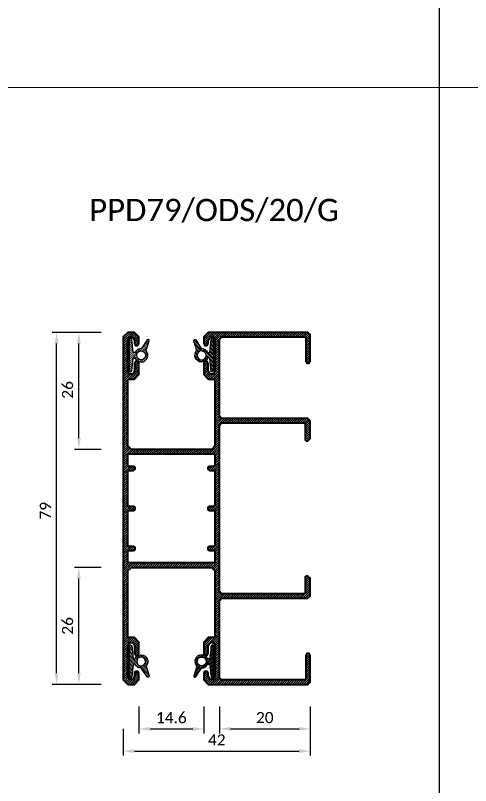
# Model space of a CAD drawing. Header units: millimetres. Extents: x 0 to 7790, y 0 to 17467.
# Drawn here: x 249.8 to 352.1, y 15013.8 to 15186.9 of the extents above; entities that cross this region are included whole.
import ezdxf

# ---------------------------------------------------------------- set-up
doc = ezdxf.new("R2010")
doc.units = ezdxf.units.MM
doc.header["$PDMODE"] = 35
doc.layers.get('0').update_dxf_attribs({"lineweight": 15})
for name, color, linetype, lineweight in [('_MB_kreskowanie_profile_0.09', 7, 'Continuous', 9), ('_MB_kreskowanie_uszczelki_0.09', 252, 'Continuous', 9), ('_MB_profile_0.25', 7, 'Continuous', 25), ('_MB_ramka_0.15', 124, 'Continuous', 15), ('_MB_solid', 7, 'Continuous', 9), ('_MB_tekst_0.25', 40, 'Continuous', 25), ('_MB_uszczelki_0.15', 140, 'Continuous', 15), ('_MB_wymiar_detal_0.09', 94, 'Continuous', 9)]:
    doc.layers.add(name, color=color, linetype=linetype, lineweight=lineweight)
doc.styles.add('_MB_Calibri_Light_2.5', font='calibril.ttf', dxfattribs={"height": 2.5})
doc.dimstyles.new('_MB_detal', dxfattribs={"dimscale": 10, "dimtxt": 2.5, "dimasz": 2.5, "dimexe": 1, "dimexo": 1, "dimgap": 1.25, "dimtad": 1, "dimdsep": 46, "dimtxsty": '_MB_Calibri_Light_2.5', "dimcen": -2.5, "dimclrd": 256, "dimclre": 256, "dimclrt": 40, "dimazin": 0, "dimtfac": 0.2, "dimtmove": 1, "dimatfit": 1, "dimfxl": 5, "dimfxlon": 1, "dimtolj": 1, "dimlwd": -1, "dimlwe": -1, "dimarcsym": 0})

# ---------------------------------------------------------------- blocks, each defined once
blk = doc.blocks.new('*D642')
at = {"layer": '_MB_wymiar_detal_0.09', "transparency": 16777216}
for p, q in [((264.08, 15115.68), (258.08, 15115.68)), ((259.08, 15039.08), (259.08, 15113.18)), ((264.08, 15036.58), (258.08, 15036.58))]:
    blk.add_line(p, q, dxfattribs=at)
for points in [[(258.66, 15113.18), (259.5, 15113.18), (259.08, 15115.68)], [(258.66, 15039.08), (259.5, 15039.08), (259.08, 15036.58)]]:
    blk.add_solid(points, dxfattribs=at)
at = {"layer": 'Defpoints', "color": 0, "transparency": 16777216}
for p in [(259.08, 15115.68), (275.08, 15115.68), (275.08, 15036.58)]:
    blk.add_point(p, dxfattribs=at)
at = {"layer": '_MB_wymiar_detal_0.09', "color": 40, "transparency": 16777216, "insert": (256.55, 15075.61), "char_height": 2.5, "attachment_point": 5, "rotation": 90, "style": '_MB_Calibri_Light_2.5'}
blk.add_mtext('79', dxfattribs=at)
blk = doc.blocks.new('*D643')
at = {"layer": '_MB_wymiar_detal_0.09', "transparency": 16777216}
for p, q in [((277.58, 15031.58), (277.58, 15025.58)), ((292.18, 15031.58), (292.18, 15025.58)), ((280.08, 15026.58), (289.68, 15026.58))]:
    blk.add_line(p, q, dxfattribs=at)
for points in [[(280.08, 15027), (280.08, 15026.16), (277.58, 15026.58)], [(289.68, 15027), (289.68, 15026.16), (292.18, 15026.58)]]:
    blk.add_solid(points, dxfattribs=at)
at = {"layer": 'Defpoints', "color": 0, "transparency": 16777216}
for p in [(277.58, 15037.58), (292.18, 15037.58), (292.18, 15026.58)]:
    blk.add_point(p, dxfattribs=at)
at = {"layer": '_MB_wymiar_detal_0.09', "color": 40, "transparency": 16777216, "insert": (284.88, 15029.1), "char_height": 2.5, "attachment_point": 5, "style": '_MB_Calibri_Light_2.5'}
blk.add_mtext('14.6', dxfattribs=at)
blk = doc.blocks.new('*D644')
at = {"layer": '_MB_wymiar_detal_0.09', "transparency": 16777216}
for p, q in [((274.08, 15026.58), (274.08, 15020.58)), ((316.08, 15026.58), (316.08, 15020.58)), ((276.58, 15021.58), (313.58, 15021.58))]:
    blk.add_line(p, q, dxfattribs=at)
for points in [[(276.58, 15022), (276.58, 15021.16), (274.08, 15021.58)], [(313.58, 15022), (313.58, 15021.16), (316.08, 15021.58)]]:
    blk.add_solid(points, dxfattribs=at)
at = {"layer": 'Defpoints', "color": 0, "transparency": 16777216}
for p in [(274.08, 15037.58), (316.08, 15037.08), (316.08, 15021.58)]:
    blk.add_point(p, dxfattribs=at)
at = {"layer": '_MB_wymiar_detal_0.09', "color": 40, "transparency": 16777216, "insert": (295.08, 15024.1), "char_height": 2.5, "attachment_point": 5, "style": '_MB_Calibri_Light_2.5'}
blk.add_mtext('42', dxfattribs=at)
blk = doc.blocks.new('*D645')
at = {"layer": '_MB_wymiar_detal_0.09', "transparency": 16777216}
for p, q in [((295.68, 15031.58), (295.68, 15025.58)), ((316.08, 15031.58), (316.08, 15025.58)), ((298.18, 15026.58), (313.58, 15026.58))]:
    blk.add_line(p, q, dxfattribs=at)
for points in [[(298.18, 15027), (298.18, 15026.16), (295.68, 15026.58)], [(313.58, 15027), (313.58, 15026.16), (316.08, 15026.58)]]:
    blk.add_solid(points, dxfattribs=at)
at = {"layer": 'Defpoints', "color": 0, "transparency": 16777216}
for p in [(295.68, 15038.57), (316.08, 15037.78), (316.08, 15026.58)]:
    blk.add_point(p, dxfattribs=at)
at = {"layer": '_MB_wymiar_detal_0.09', "color": 40, "transparency": 16777216, "insert": (305.88, 15029.11), "char_height": 2.5, "attachment_point": 5, "style": '_MB_Calibri_Light_2.5'}
blk.add_mtext('20', dxfattribs=at)
blk = doc.blocks.new('*D646')
at = {"layer": '_MB_wymiar_detal_0.09', "transparency": 16777216}
for p, q in [((269.08, 15115.68), (263.08, 15115.68)), ((264.08, 15091.88), (264.08, 15113.18)), ((269.08, 15089.38), (263.08, 15089.38))]:
    blk.add_line(p, q, dxfattribs=at)
for points in [[(263.66, 15113.18), (264.5, 15113.18), (264.08, 15115.68)], [(263.66, 15091.88), (264.5, 15091.88), (264.08, 15089.38)]]:
    blk.add_solid(points, dxfattribs=at)
at = {"layer": 'Defpoints', "color": 0, "transparency": 16777216}
for p in [(264.08, 15115.68), (275.53, 15115.68), (276.13, 15089.38)]:
    blk.add_point(p, dxfattribs=at)
at = {"layer": '_MB_wymiar_detal_0.09', "color": 40, "transparency": 16777216, "insert": (261.55, 15102.76), "char_height": 2.5, "attachment_point": 5, "rotation": 90, "style": '_MB_Calibri_Light_2.5'}
blk.add_mtext('26', dxfattribs=at)
blk = doc.blocks.new('*D647')
at = {"layer": '_MB_wymiar_detal_0.09', "transparency": 16777216}
for p, q in [((269.08, 15062.88), (263.08, 15062.88)), ((264.08, 15039.08), (264.08, 15060.38)), ((269.08, 15036.58), (263.08, 15036.58))]:
    blk.add_line(p, q, dxfattribs=at)
for points in [[(263.66, 15060.38), (264.5, 15060.38), (264.08, 15062.88)], [(263.66, 15039.08), (264.5, 15039.08), (264.08, 15036.58)]]:
    blk.add_solid(points, dxfattribs=at)
at = {"layer": 'Defpoints', "color": 0, "transparency": 16777216}
for p in [(264.08, 15062.88), (275.88, 15062.88), (275.08, 15036.58)]:
    blk.add_point(p, dxfattribs=at)
at = {"layer": '_MB_wymiar_detal_0.09', "color": 40, "transparency": 16777216, "insert": (261.55, 15049.73), "char_height": 2.5, "attachment_point": 5, "rotation": 90, "style": '_MB_Calibri_Light_2.5'}
blk.add_mtext('26', dxfattribs=at)
blk = doc.blocks.new("-U1'PR")
at = {"layer": '_MB_kreskowanie_uszczelki_0.09', "transparency": 33554687}
h = blk.add_hatch(dxfattribs=at)
h.set_pattern_fill('DOTS', color=256, scale=0.2, angle=-45, style=0)
h.set_pattern_definition([(315, (-5304.15352, -16174.49385), (0.3367596045, 0.1122532015), [0, -0.3175])])
h.paths.add_polyline_path([(3.4, 0), (3.65, 0.25), (3.65, 0.34), (3.43, 0.59), (0.59, 0.89), (0.5, 0.99), (0.5, 1.26), (0.56, 1.35, 1.144878), (-1.09, 3.83), (-1.19, 3.8), (-3.33, 4.48, 0.876976), (-3.54, 4.03), (-1.65, 2.82), (-1.6, 2.74, 0.293638), (-0.76, 1.35), (-0.7, 1.26), (-0.7, 0.99), (-0.79, 0.89), (-3.63, 0.59), (-3.85, 0.34), (-3.85, 0.25), (-3.6, 0)])
h.paths.add_polyline_path([(-0.1, 3.7, -1), (-0.1, 1.7, -1)], flags=16)
at = {"layer": '_MB_uszczelki_0.15'}
blk.add_lwpolyline([(0.5, 1.26), (0.56, 1.35, 1.144878), (-1.09, 3.83), (-1.19, 3.8), (-3.33, 4.48, 0.876976), (-3.54, 4.03), (-1.65, 2.82), (-1.6, 2.74, 0.293638), (-0.76, 1.35), (-0.7, 1.26), (-0.7, 0.99), (-0.79, 0.89), (-3.63, 0.59), (-3.85, 0.34), (-3.85, 0.25), (-3.6, 0), (3.4, 0), (3.65, 0.25), (3.65, 0.34), (3.43, 0.59), (0.59, 0.89), (0.5, 0.99)], format="xyb", close=True, dxfattribs=at)
blk.add_circle((-0.1, 2.7), 1, dxfattribs=at)
blk = doc.blocks.new("-PPD79'ODS'20")
at = {"layer": '_MB_kreskowanie_profile_0.09', "transparency": 33554687}
h = blk.add_hatch(dxfattribs=at)
h.set_pattern_fill('JIS_WOOD', color=256, scale=0.5)
h.paths.add_polyline_path([(0, 19.7), (-0.5, 20.2), (-8.5, 20.2), (-19.9, 20.2), (-20.4, 20.7), (-20.4, 38.05), (-19.9, 38.55), (-1.2, 38.55), (-1, 38.35), (-1, 33.05), (-0.75, 32.62), (-0.25, 32.62), (0, 33.05), (0, 39.05), (-0.5, 39.55), (-22.9, 39.55), (-23.9, 38.55), (-23.9, 37.05), (-23.65, 36.62), (-23.15, 36.62), (-22.9, 37.05), (-22.9, 37.8), (-22.52, 38.45), (-21.77, 38.45), (-21.4, 37.8), (-21.4, 30.8), (-21.77, 30.15), (-22.52, 30.15), (-22.9, 30.8), (-22.9, 32.55), (-23.15, 32.98), (-23.65, 32.98), (-23.9, 32.55), (-23.9, 30.05), (-22.9, 29.05), (-21.6, 29.05), (-21.4, 28.85), (-21.4, 14.05), (-22.2, 13.25), (-40.2, 13.25), (-41, 14.05), (-41, 28.85), (-40.8, 29.05), (-39.5, 29.05), (-38.5, 30.05), (-38.5, 32.55), (-38.75, 32.98), (-39.25, 32.98), (-39.5, 32.55), (-39.5, 30.8), (-39.88, 30.15), (-40.62, 30.15), (-41, 30.8), (-41, 37.8), (-40.62, 38.45), (-39.88, 38.45), (-39.5, 37.8), (-39.5, 37.05), (-39.25, 36.62), (-38.75, 36.62), (-38.5, 37.05), (-38.5, 38.55), (-39.5, 39.55), (-41, 39.55), (-42, 38.55), (-42, 0), (-42, -38.55), (-41, -39.55), (-39.5, -39.55), (-38.5, -38.55), (-38.5, -37.05), (-38.75, -36.62), (-39.25, -36.62), (-39.5, -37.05), (-39.5, -37.8), (-39.88, -38.45), (-40.62, -38.45), (-41, -37.8), (-41, -30.8), (-40.62, -30.15), (-39.88, -30.15), (-39.5, -30.8), (-39.5, -32.55), (-39.25, -32.98), (-38.75, -32.98), (-38.5, -32.55), (-38.5, -30.05), (-39.5, -29.05), (-40.8, -29.05), (-41, -28.85), (-41, -14.05), (-40.2, -13.25), (-22.2, -13.25), (-21.4, -14.05), (-21.4, -28.85), (-21.6, -29.05), (-22.9, -29.05), (-23.9, -30.05), (-23.9, -32.55), (-23.65, -32.98), (-23.15, -32.98), (-22.9, -32.55), (-22.9, -30.8), (-22.52, -30.15), (-21.77, -30.15), (-21.4, -30.8), (-21.4, -37.8), (-21.77, -38.45), (-22.52, -38.45), (-22.9, -37.8), (-22.9, -37.05), (-23.15, -36.62), (-23.65, -36.62), (-23.9, -37.05), (-23.9, -38.55), (-22.9, -39.55), (-0.5, -39.55), (0, -39.05), (0, -33.05), (-0.25, -32.62), (-0.75, -32.62), (-1, -33.05), (-1, -38.35), (-1.2, -38.55), (-19.9, -38.55), (-20.4, -38.05), (-20.4, -20.7), (-19.9, -20.2), (-0.5, -20.2), (0, -19.7), (0, -15.7), (-0.5, -15.2), (-0.9, -15.2), (-1.1, -15.4), (-1.1, -19), (-1.3, -19.2), (-19.9, -19.2), (-20.4, -18.7), (-20.4, 0), (-20.4, 18.7), (-19.9, 19.2), (-1.3, 19.2), (-1.1, 19), (-1.1, 15.4), (-0.9, 15.2), (-0.5, 15.2), (0, 15.7)])
h.paths.add_polyline_path([(-21.6, 12.25), (-21.4, 12.05), (-21.4, 9.65), (-21.6, 9.45), (-22.65, 9.45), (-23.04, 9.22), (-23.04, 8.78), (-22.65, 8.55), (-21.6, 8.55), (-21.4, 8.35), (-21.4, 0.65), (-21.6, 0.45), (-22.65, 0.45), (-23.04, 0.22), (-23.04, -0.22), (-22.65, -0.45), (-21.6, -0.45), (-21.4, -0.65), (-21.4, -8.35), (-21.6, -8.55), (-22.65, -8.55), (-23.04, -8.78), (-23.04, -9.22), (-22.65, -9.45), (-21.6, -9.45), (-21.4, -9.65), (-21.4, -12.05), (-21.6, -12.25), (-40.8, -12.25), (-41, -12.05), (-41, -9.65), (-40.8, -9.45), (-39.75, -9.45), (-39.36, -9.22), (-39.36, -8.78), (-39.75, -8.55), (-40.8, -8.55), (-41, -8.35), (-41, -0.65), (-40.8, -0.45), (-39.75, -0.45), (-39.36, -0.22), (-39.36, 0.22), (-39.75, 0.45), (-40.8, 0.45), (-41, 0.65), (-41, 8.35), (-40.8, 8.55), (-39.75, 8.55), (-39.36, 8.78), (-39.36, 9.22), (-39.75, 9.45), (-40.8, 9.45), (-41, 9.65), (-41, 12.05), (-40.8, 12.25)], flags=16)
at = {"layer": '_MB_solid', "transparency": 33554687}
h = blk.add_hatch(color=256, dxfattribs=at)
h.dxf.hatch_style = 1
h.paths.add_polyline_path([(-19.9, 19.2), (-1.3, 19.2), (-1.1, 19), (-1.1, 15.4), (-0.9, 15.2), (-0.5, 15.2), (0, 15.7), (0, 19.7), (-0.5, 20.2), (-8.5, 20.2), (-19.9, 20.2), (-20.4, 20.7), (-20.4, 38.05), (-19.9, 38.55), (-1.2, 38.55), (-1, 38.35), (-1, 33.05), (-0.75, 32.62), (-0.25, 32.62), (0, 33.05), (0, 39.05), (-0.5, 39.55), (-22.9, 39.55), (-23.9, 38.55), (-23.9, 37.05), (-23.65, 36.62), (-23.15, 36.62), (-22.9, 37.05), (-22.9, 37.8), (-22.52, 38.45), (-21.77, 38.45), (-21.4, 37.8), (-21.4, 30.8), (-21.77, 30.15), (-22.52, 30.15), (-22.9, 30.8), (-22.9, 32.55), (-23.15, 32.98), (-23.65, 32.98), (-23.9, 32.55), (-23.9, 30.05), (-22.9, 29.05), (-21.6, 29.05), (-21.4, 28.85), (-21.4, 14.05), (-22.2, 13.25), (-40.2, 13.25), (-41, 14.05), (-41, 28.85), (-40.8, 29.05), (-39.5, 29.05), (-38.5, 30.05), (-38.5, 32.55), (-38.75, 32.98), (-39.25, 32.98), (-39.5, 32.55), (-39.5, 30.8), (-39.88, 30.15), (-40.62, 30.15), (-41, 30.8), (-41, 37.8), (-40.62, 38.45), (-39.88, 38.45), (-39.5, 37.8), (-39.5, 37.05), (-39.25, 36.62), (-38.75, 36.62), (-38.5, 37.05), (-38.5, 38.55), (-39.5, 39.55), (-41, 39.55), (-42, 38.55), (-42, 0), (-42, -38.55), (-41, -39.55), (-39.5, -39.55), (-38.5, -38.55), (-38.5, -37.05), (-38.75, -36.62), (-39.25, -36.62), (-39.5, -37.05), (-39.5, -37.8), (-39.88, -38.45), (-40.62, -38.45), (-41, -37.8), (-41, -30.8), (-40.62, -30.15), (-39.88, -30.15), (-39.5, -30.8), (-39.5, -32.55), (-39.25, -32.98), (-38.75, -32.98), (-38.5, -32.55), (-38.5, -30.05), (-39.5, -29.05), (-40.8, -29.05), (-41, -28.85), (-41, -14.05), (-40.2, -13.25), (-22.2, -13.25), (-21.4, -14.05), (-21.4, -28.85), (-21.6, -29.05), (-22.9, -29.05), (-23.9, -30.05), (-23.9, -32.55), (-23.65, -32.98), (-23.15, -32.98), (-22.9, -32.55), (-22.9, -30.8), (-22.52, -30.15), (-21.77, -30.15), (-21.4, -30.8), (-21.4, -37.8), (-21.77, -38.45), (-22.52, -38.45), (-22.9, -37.8), (-22.9, -37.05), (-23.15, -36.62), (-23.65, -36.62), (-23.9, -37.05), (-23.9, -38.55), (-22.9, -39.55), (-0.5, -39.55), (0, -39.05), (0, -33.05), (-0.25, -32.62), (-0.75, -32.62), (-1, -33.05), (-1, -38.35), (-1.2, -38.55), (-19.9, -38.55), (-20.4, -38.05), (-20.4, -20.7), (-19.9, -20.2), (-0.5, -20.2), (0, -19.7), (0, -15.7), (-0.5, -15.2), (-0.9, -15.2), (-1.1, -15.4), (-1.1, -19), (-1.3, -19.2), (-19.9, -19.2), (-20.4, -18.7), (-20.4, 0), (-20.4, 18.7)])
h.paths.add_polyline_path([(-21.6, 12.25), (-21.4, 12.05), (-21.4, 9.65), (-21.6, 9.45), (-22.65, 9.45), (-23.04, 9.22), (-23.04, 8.78), (-22.65, 8.55), (-21.6, 8.55), (-21.4, 8.35), (-21.4, 0.65), (-21.6, 0.45), (-22.65, 0.45), (-23.04, 0.22), (-23.04, -0.22), (-22.65, -0.45), (-21.6, -0.45), (-21.4, -0.65), (-21.4, -8.35), (-21.6, -8.55), (-22.65, -8.55), (-23.04, -8.78), (-23.04, -9.22), (-22.65, -9.45), (-21.6, -9.45), (-21.4, -9.65), (-21.4, -12.05), (-21.6, -12.25), (-40.8, -12.25), (-41, -12.05), (-41, -9.65), (-40.8, -9.45), (-39.75, -9.45), (-39.36, -9.22), (-39.36, -8.78), (-39.75, -8.55), (-40.8, -8.55), (-41, -8.35), (-41, -0.65), (-40.8, -0.45), (-39.75, -0.45), (-39.36, -0.22), (-39.36, 0.22), (-39.75, 0.45), (-40.8, 0.45), (-41, 0.65), (-41, 8.35), (-40.8, 8.55), (-39.75, 8.55), (-39.36, 8.78), (-39.36, 9.22), (-39.75, 9.45), (-40.8, 9.45), (-41, 9.65), (-41, 12.05), (-40.8, 12.25)], flags=16)
at = {"layer": '_MB_profile_0.25'}
for points in [[(-21.4, 14.05), (-22.2, 13.25), (-40.2, 13.25), (-41, 14.05), (-41, 28.85), (-40.8, 29.05), (-39.5, 29.05), (-38.5, 30.05), (-38.5, 32.55), (-38.75, 32.98), (-39.25, 32.98), (-39.5, 32.55), (-39.5, 30.8), (-39.88, 30.15), (-40.62, 30.15), (-41, 30.8), (-41, 37.8), (-40.62, 38.45), (-39.88, 38.45), (-39.5, 37.8), (-39.5, 37.05), (-39.25, 36.62), (-38.75, 36.62), (-38.5, 37.05), (-38.5, 38.55), (-39.5, 39.55), (-41, 39.55), (-42, 38.55), (-42, 0), (-42, -38.55), (-41, -39.55), (-39.5, -39.55), (-38.5, -38.55), (-38.5, -37.05), (-38.75, -36.62), (-39.25, -36.62), (-39.5, -37.05), (-39.5, -37.8), (-39.88, -38.45), (-40.62, -38.45), (-41, -37.8), (-41, -30.8), (-40.62, -30.15), (-39.88, -30.15), (-39.5, -30.8), (-39.5, -32.55), (-39.25, -32.98), (-38.75, -32.98), (-38.5, -32.55), (-38.5, -30.05), (-39.5, -29.05), (-40.8, -29.05), (-41, -28.85), (-41, -14.05), (-40.2, -13.25), (-22.2, -13.25), (-21.4, -14.05), (-21.4, -28.85), (-21.6, -29.05), (-22.9, -29.05), (-23.9, -30.05), (-23.9, -32.55), (-23.65, -32.98), (-23.15, -32.98), (-22.9, -32.55), (-22.9, -30.8), (-22.52, -30.15), (-21.77, -30.15), (-21.4, -30.8), (-21.4, -37.8), (-21.77, -38.45), (-22.52, -38.45), (-22.9, -37.8), (-22.9, -37.05), (-23.15, -36.62), (-23.65, -36.62), (-23.9, -37.05), (-23.9, -38.55), (-22.9, -39.55), (-0.5, -39.55), (0, -39.05), (0, -33.05), (-0.25, -32.62), (-0.75, -32.62), (-1, -33.05), (-1, -38.35), (-1.2, -38.55), (-19.9, -38.55), (-20.4, -38.05), (-20.4, -20.7), (-19.9, -20.2), (-0.5, -20.2), (0, -19.7), (0, -15.7), (-0.5, -15.2), (-0.9, -15.2), (-1.1, -15.4), (-1.1, -19), (-1.3, -19.2), (-19.9, -19.2), (-20.4, -18.7), (-20.4, 0), (-20.4, 18.7), (-19.9, 19.2), (-1.3, 19.2), (-1.1, 19), (-1.1, 15.4), (-0.9, 15.2), (-0.5, 15.2), (0, 15.7), (0, 19.7), (-0.5, 20.2), (-8.5, 20.2), (-19.9, 20.2), (-20.4, 20.7), (-20.4, 38.05), (-19.9, 38.55), (-1.2, 38.55), (-1, 38.35), (-1, 33.05), (-0.75, 32.62), (-0.25, 32.62), (0, 33.05), (0, 39.05), (-0.5, 39.55), (-22.9, 39.55), (-23.9, 38.55), (-23.9, 37.05), (-23.65, 36.62), (-23.15, 36.62), (-22.9, 37.05), (-22.9, 37.8), (-22.52, 38.45), (-21.77, 38.45), (-21.4, 37.8), (-21.4, 30.8), (-21.77, 30.15), (-22.52, 30.15), (-22.9, 30.8), (-22.9, 32.55), (-23.15, 32.98), (-23.65, 32.98), (-23.9, 32.55), (-23.9, 30.05), (-22.9, 29.05), (-21.6, 29.05), (-21.4, 28.85)], [(-21.6, 12.25), (-21.4, 12.05), (-21.4, 9.65), (-21.6, 9.45), (-22.65, 9.45), (-23.04, 9.22), (-23.04, 8.78), (-22.65, 8.55), (-21.6, 8.55), (-21.4, 8.35), (-21.4, 0.65), (-21.6, 0.45), (-22.65, 0.45), (-23.04, 0.22), (-23.04, -0.22), (-22.65, -0.45), (-21.6, -0.45), (-21.4, -0.65), (-21.4, -8.35), (-21.6, -8.55), (-22.65, -8.55), (-23.04, -8.78), (-23.04, -9.22), (-22.65, -9.45), (-21.6, -9.45), (-21.4, -9.65), (-21.4, -12.05), (-21.6, -12.25), (-40.8, -12.25), (-41, -12.05), (-41, -9.65), (-40.8, -9.45), (-39.75, -9.45), (-39.36, -9.22), (-39.36, -8.78), (-39.75, -8.55), (-40.8, -8.55), (-41, -8.35), (-41, -0.65), (-40.8, -0.45), (-39.75, -0.45), (-39.36, -0.22), (-39.36, 0.22), (-39.75, 0.45), (-40.8, 0.45), (-41, 0.65), (-41, 8.35), (-40.8, 8.55), (-39.75, 8.55), (-39.36, 8.78), (-39.36, 9.22), (-39.75, 9.45), (-40.8, 9.45), (-41, 9.65), (-41, 12.05), (-40.8, 12.25)]]:
    blk.add_lwpolyline(points, close=True, dxfattribs=at)
blk = doc.blocks.new("-PPD79'ODS'20'G")
blk.add_blockref("-PPD79'ODS'20", (0, 0))
for p, rotation in [((-40.7, 34.3), 270), ((-21.7, -34.3), 90)]:
    blk.add_blockref("-U1'PR", p, dxfattribs=dict(rotation=rotation))
at = {"xscale": -1}
for p, rotation in [((-21.7, 34.3), 90), ((-40.7, -34.3), 270)]:
    blk.add_blockref("-U1'PR", p, dxfattribs=dict(at, rotation=rotation))

msp = doc.modelspace()

# ---------------------------------------------------------------- linework, layer by layer
at = {"layer": '_MB_ramka_0.15'}
for points in [[(345.081, 15740.68), (345.081, 14790.68)], [(45.077, 15170.68), (944.435, 15170.768)]]:
    msp.add_lwpolyline(points, dxfattribs=at)

# ---------------------------------------------------------------- block references
msp.add_blockref("-PPD79'ODS'20'G", (316.081, 15076.13))

# ---------------------------------------------------------------- texts
at = {"layer": '_MB_tekst_0.25', "color": 7, "insert": (266.419, 15145.681), "char_height": 5, "width": 59.88232, "attachment_point": 1, "style": '_MB_Calibri_Light_2.5'}
msp.add_mtext('{\\C256;PPD79/ODS/20/G}', dxfattribs=at)

# ---------------------------------------------------------------- dimensions: what is measured, and where the dimension line sits
at = {"layer": '_MB_wymiar_detal_0.09'}
for base, p1, p2, text, picture, middle in [((259.081, 15115.68), (275.081, 15036.58), (275.081, 15115.68), '79', '*D642', (259.081, 15075.605)), ((264.081, 15115.68), (276.128, 15089.38), (275.53, 15115.68), '26', '*D646', (264.081, 15102.757)), ((264.081, 15062.88), (275.081, 15036.58), (275.881, 15062.88), '26', '*D647', (264.081, 15049.73))]:
    dim = msp.add_linear_dim(base=base, p1=p1, p2=p2, angle=90, text=text, dimstyle='_MB_detal', override={"dimtol": 0, "dimlim": 0, "dimtp": 0.1, "dimtm": 0.1, "dimtfac": 0.71, "dimtdec": 2, "dimtolj": 0, "dimtzin": 8}, dxfattribs=at)
    dim.commit()
    dim.dimension.update_dxf_attribs({"geometry": picture, "text_midpoint": middle, "dimtype": 160})
dim = msp.add_linear_dim(base=(316.081, 15026.58), p1=(295.681, 15038.571), p2=(316.081, 15037.78), text='20', dimstyle='_MB_detal', override={"dimtol": 0, "dimlim": 0, "dimtp": 0.1, "dimtm": 0.1, "dimtfac": 0.71, "dimtdec": 2, "dimtolj": 0, "dimtzin": 8}, dxfattribs=at)
dim.commit()
dim.dimension.update_dxf_attribs({"geometry": '*D645', "text_midpoint": (305.881, 15029.107)})
dim = msp.add_linear_dim(base=(316.081, 15021.58), p1=(274.081, 15037.58), p2=(316.081, 15037.08), dimstyle='_MB_detal', override={"dimtol": 0, "dimlim": 0, "dimtp": 0.1, "dimtm": 0.1, "dimtfac": 0.71, "dimtdec": 2, "dimtolj": 0, "dimtzin": 8}, dxfattribs=at)
dim.commit()
dim.dimension.update_dxf_attribs({"geometry": '*D644', "text_midpoint": (295.081, 15021.58), "dimtype": 160})
dim = msp.add_linear_dim(base=(292.181, 15026.58), p1=(277.581, 15037.58), p2=(292.181, 15037.58), dimstyle='_MB_detal', override={"dimtol": 0, "dimlim": 0, "dimtp": 0.1, "dimtm": 0.1, "dimtfac": 0.71, "dimtdec": 2, "dimtolj": 0, "dimtzin": 8}, dxfattribs=at)
dim.commit()
dim.dimension.update_dxf_attribs({"geometry": '*D643', "text_midpoint": (284.881, 15029.105)})

doc.saveas('drawing.dxf')
